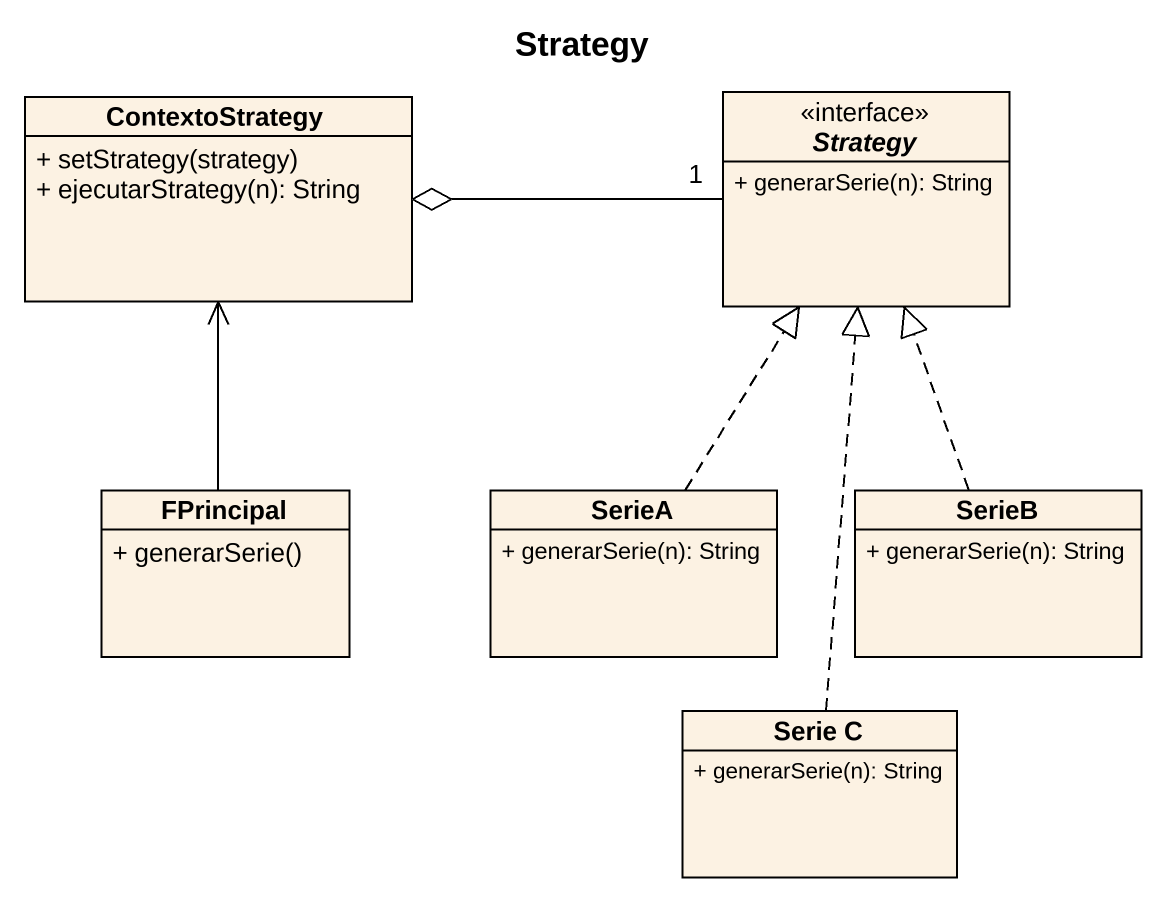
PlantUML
@startuml
title Strategy
hide circle
hide empty members
skinparam classAttributeIconSize 0
class ContextoStrategy {
  + setStrategy(strategy)
  + ejecutarStrategy(n): String
}
interface Strategy {
  + generarSerie(n): String
}
class FPrincipal {
  + generarSerie()
}
class SerieA {
  + generarSerie(n): String
}
class SerieB {
  + generarSerie(n): String
}
class "Serie C" as Serie_C {
  + generarSerie(n): String
}
Strategy "1" -left-o ContextoStrategy
FPrincipal -up-> ContextoStrategy
SerieA .up.|> Strategy
SerieB .up.|> Strategy
Serie_C .up.|> Strategy
@enduml
